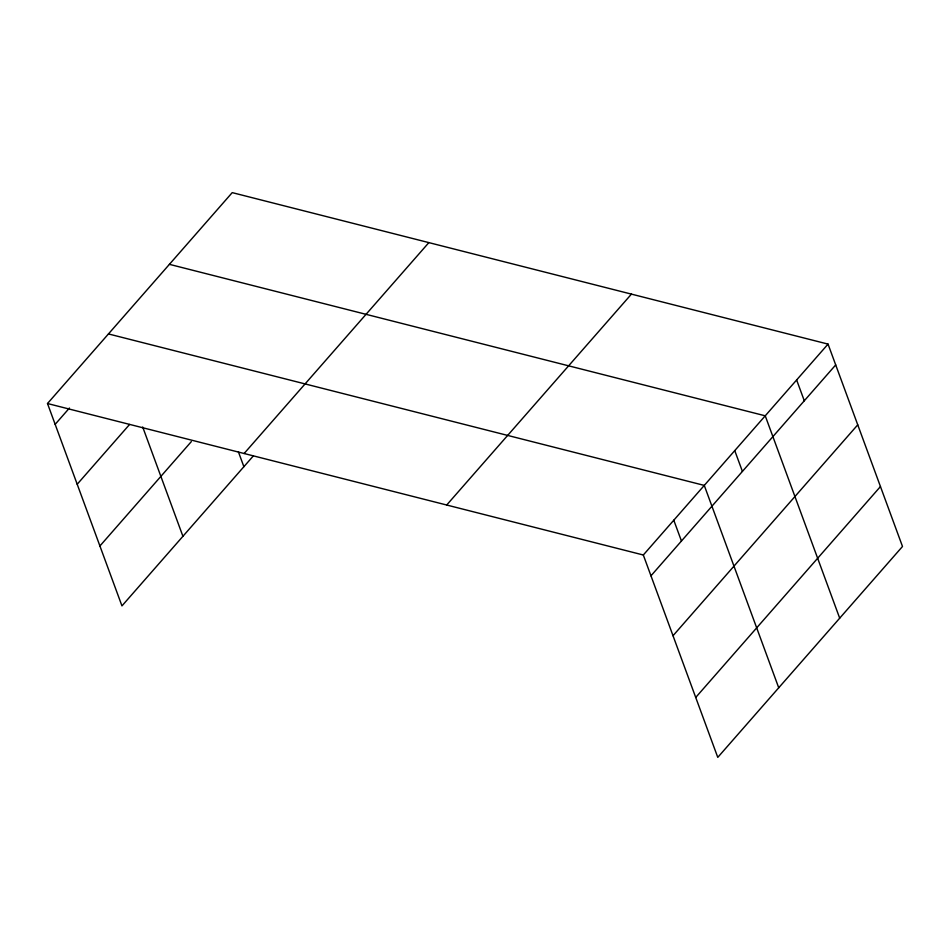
<?xml version="1.0" encoding="UTF-8"?>
<svg xmlns="http://www.w3.org/2000/svg" width="950" height="950" viewBox="0 0 950 950"><rect width="100%" height="100%" fill="white"/><g stroke="black" fill="none" stroke-linecap="round" stroke-linejoin="round"><path stroke-width="1.43" d="M47.5 403.524L232.227 192.624L828.044 344.102L902.5 546.476L717.773 757.376L643.316 555.002L47.5 403.524L121.956 605.898L253.401 455.834M55.159 424.341L69.445 408.025M77.199 484.251L129.592 424.448M99.916 545.977L191.354 441.584M244.114 453.518L428.854 242.618M446.69 505.02L631.429 294.12M643.316 555.002L828.044 344.102M650.964 575.819L835.703 364.919M673.016 635.728L857.743 424.828M695.721 697.454L880.46 486.554M169.421 264.337L765.237 415.815L839.693 618.177M108.466 333.937L704.271 485.402L778.727 687.776M796.634 379.952L804.294 400.769M734.754 450.609L742.413 471.426M673.788 520.208L681.447 541.013M238.367 451.725L243.877 466.699M142.702 427.001L182.922 536.299"/></g></svg>
